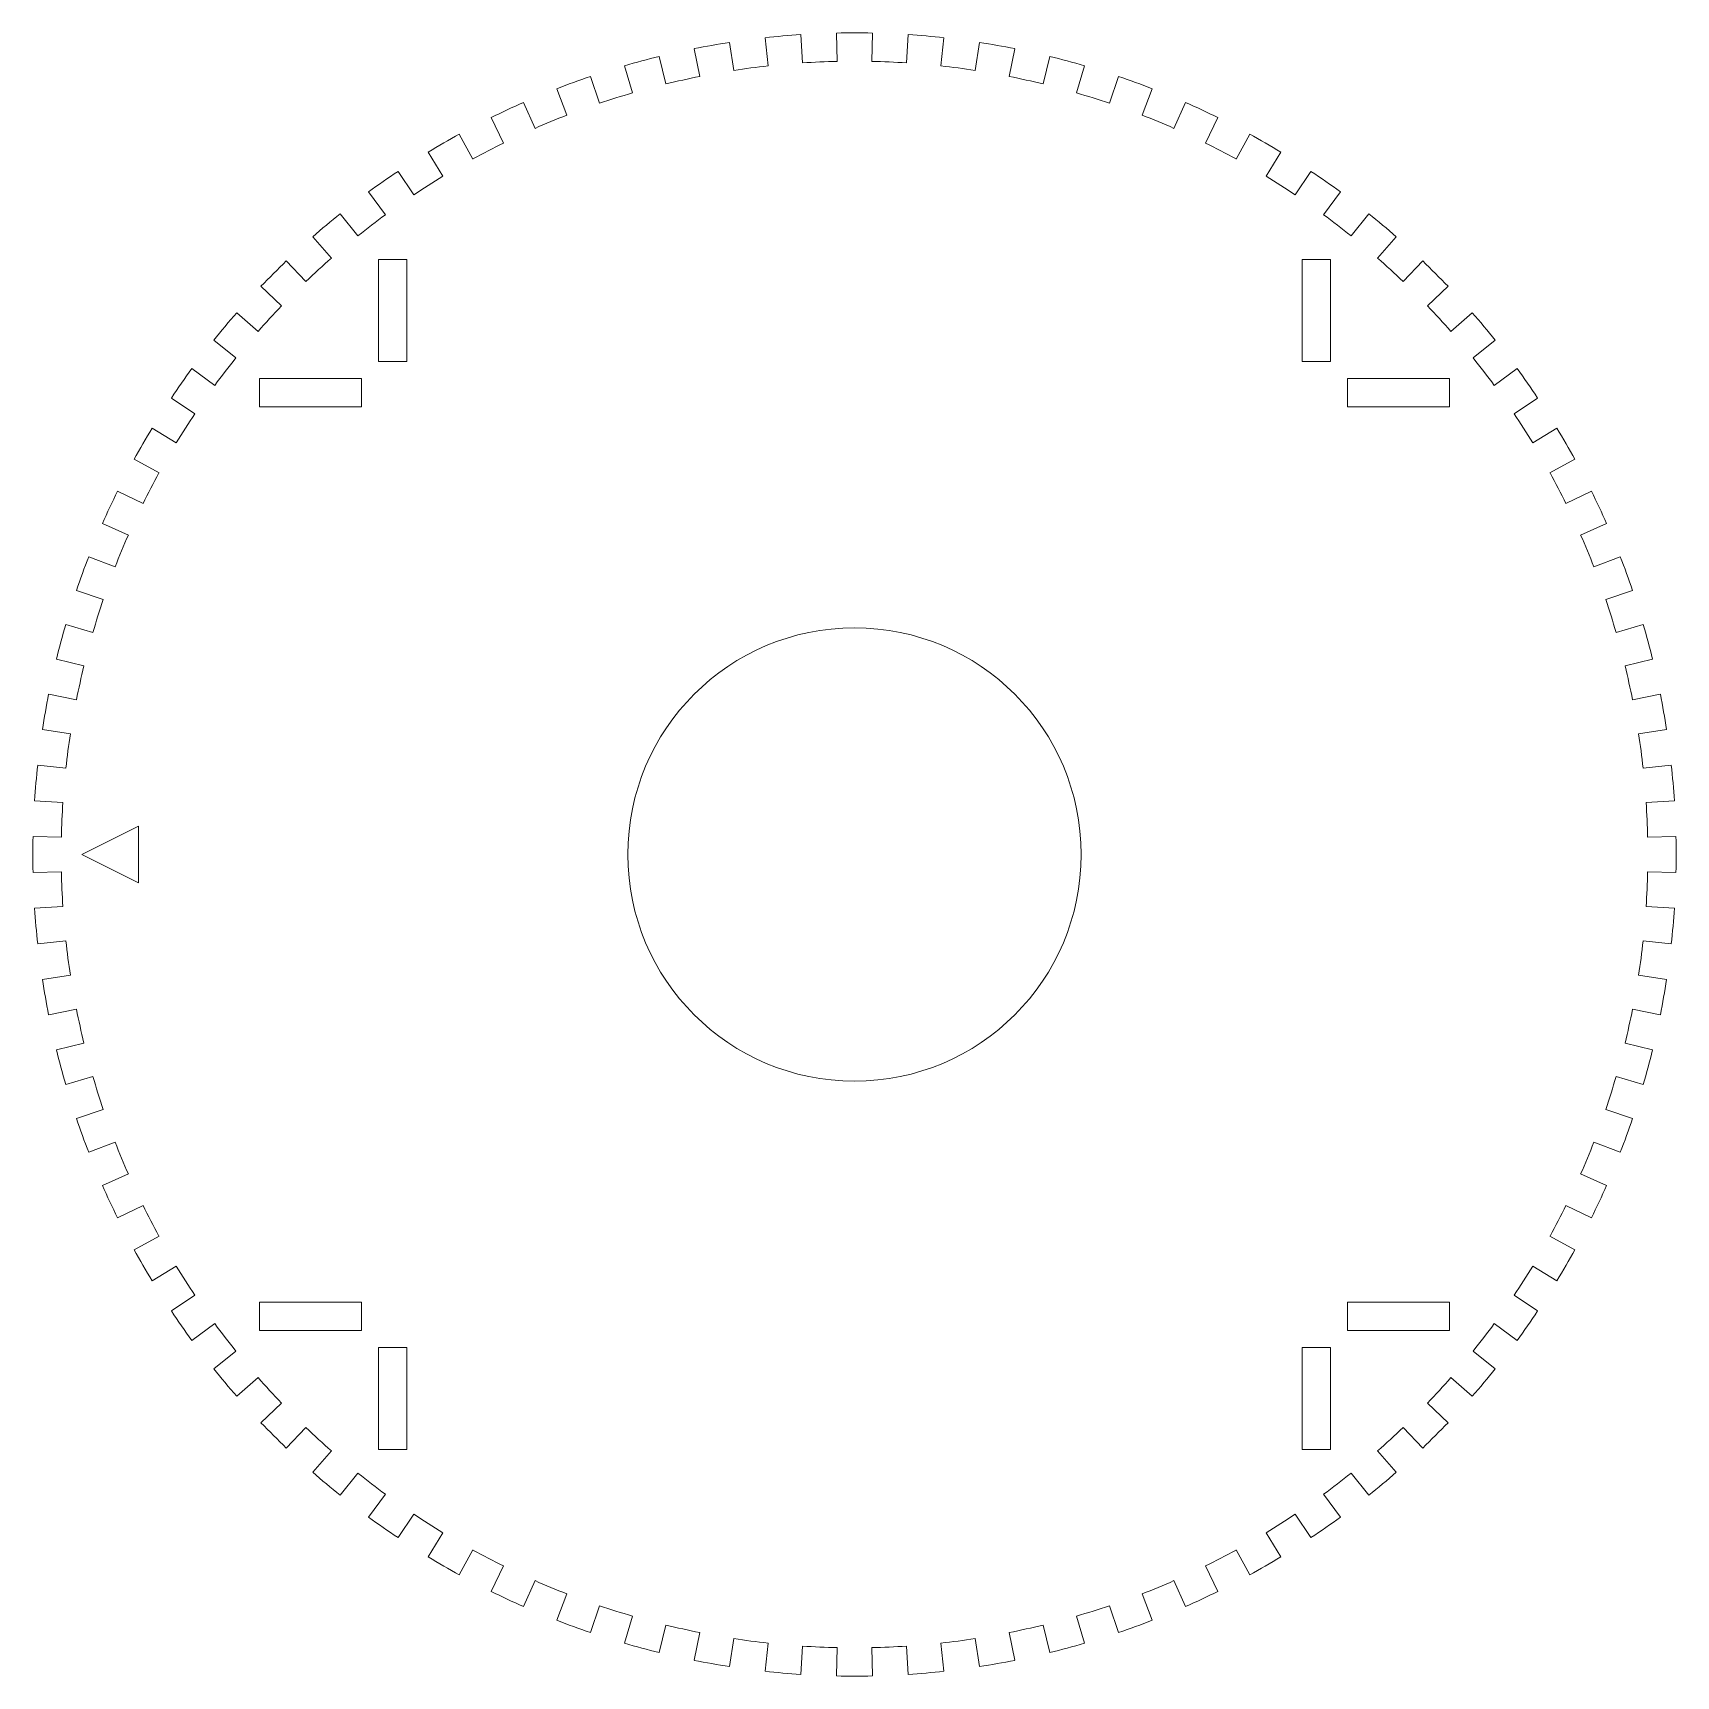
# Model space of a CAD drawing. Header units: millimetres. Extents: x -145 to 145, y -145 to 145.
import ezdxf

# ---------------------------------------------------------------- set-up
doc = ezdxf.new("R2010")
doc.units = ezdxf.units.MM

msp = doc.modelspace()

# ---------------------------------------------------------------- linework, layer by layer
at = {"color": 7, "linetype": 'Continuous', "lineweight": 15}
for p, q in [((-28.29, 142.21), (-27.31, 137.31)), ((-21.3, 138.37), (-22.06, 143.31)), ((-15.79, 144.14), (-15.24, 139.17)), ((-9.16, 139.7), (-9.48, 144.69)), ((-3.16, 144.97), (-3.05, 139.97)), ((3.05, 139.97), (3.16, 144.97)), ((9.48, 144.69), (9.16, 139.7)), ((15.24, 139.17), (15.79, 144.14)), ((22.06, 143.31), (21.3, 138.37)), ((27.31, 137.31), (28.29, 142.21)), ((-40.58, 139.21), (-39.18, 134.41)), ((-33.28, 135.99), (-34.46, 140.84)), ((34.46, 140.84), (33.28, 135.99)), ((39.18, 134.41), (40.58, 139.21)), ((-45, 132.57), (-46.61, 137.3)), ((46.61, 137.3), (45, 132.57)), ((-52.55, 135.14), (-50.74, 130.48)), ((50.74, 130.48), (52.55, 135.14)), ((-56.38, 128.14), (-58.4, 132.72)), ((58.4, 132.72), (56.38, 128.14)), ((-64.13, 130.05), (-61.92, 125.56)), ((61.92, 125.56), (64.13, 130.05)), ((-67.34, 122.74), (-69.74, 127.13)), ((69.74, 127.13), (67.34, 122.74)), ((-75.22, 123.96), (-72.63, 119.69)), ((72.63, 119.69), (75.22, 123.96)), ((-77.78, 116.41), (-80.56, 120.56)), ((80.56, 120.56), (77.78, 116.41)), ((-85.74, 116.93), (-82.78, 112.9)), ((82.78, 112.9), (85.74, 116.93)), ((-87.63, 109.18), (-90.76, 113.08)), ((90.76, 113.08), (87.63, 109.18)), ((-95.61, 109.02), (-92.31, 105.26)), ((92.31, 105.26), (95.61, 109.02)), ((-96.81, 101.13), (-100.27, 104.74)), ((-84, 105), (-79, 105)), ((-84, 87), (-84, 105)), ((-79, 87), (-79, 105)), ((79, 87), (79, 105)), ((84, 105), (79, 105)), ((84, 87), (84, 105)), ((100.27, 104.74), (96.81, 101.13)), ((-104.74, 100.27), (-101.13, 96.81)), ((101.13, 96.81), (104.74, 100.27)), ((-105.26, 92.31), (-109.02, 95.61)), ((109.02, 95.61), (105.26, 92.31)), ((-113.08, 90.76), (-109.18, 87.63)), ((109.18, 87.63), (113.08, 90.76)), ((-112.9, 82.78), (-116.93, 85.74)), ((-84, 87), (-79, 87)), ((84, 87), (79, 87)), ((116.93, 85.74), (112.9, 82.78)), ((-105, 84), (-105, 79)), ((-87, 84), (-105, 84)), ((-87, 84), (-87, 79)), ((87, 84), (105, 84)), ((87, 84), (87, 79)), ((105, 84), (105, 79)), ((-120.56, 80.56), (-116.41, 77.78)), ((-105, 79), (-87, 79)), ((105, 79), (87, 79)), ((116.41, 77.78), (120.56, 80.56)), ((-119.69, 72.63), (-123.96, 75.22)), ((123.96, 75.22), (119.69, 72.63)), ((-127.13, 69.74), (-122.74, 67.34)), ((122.74, 67.34), (127.13, 69.74)), ((-125.56, 61.92), (-130.05, 64.13)), ((130.05, 64.13), (125.56, 61.92)), ((-132.72, 58.4), (-128.14, 56.38)), ((128.14, 56.38), (132.72, 58.4)), ((-130.48, 50.74), (-135.14, 52.55)), ((135.14, 52.55), (130.48, 50.74)), ((-137.3, 46.61), (-132.57, 45)), ((132.57, 45), (137.3, 46.61)), ((-134.41, 39.18), (-139.21, 40.58)), ((139.21, 40.58), (134.41, 39.18)), ((-140.84, 34.46), (-135.99, 33.28)), ((135.99, 33.28), (140.84, 34.46)), ((-137.31, 27.31), (-142.21, 28.29)), ((142.21, 28.29), (137.31, 27.31)), ((-143.31, 22.06), (-138.37, 21.3)), ((138.37, 21.3), (143.31, 22.06)), ((-139.17, 15.24), (-144.14, 15.79)), ((144.14, 15.79), (139.17, 15.24)), ((-144.69, 9.48), (-139.7, 9.16)), ((139.7, 9.16), (144.69, 9.48)), ((-139.97, 3.05), (-144.97, 3.16)), ((-126.35, 5), (-136.35, 0)), ((-126.35, -5), (-126.35, 5)), ((144.97, 3.16), (139.97, 3.05)), ((-136.35, 0), (-126.35, -5)), ((-144.97, -3.16), (-139.97, -3.05)), ((139.97, -3.05), (144.97, -3.16)), ((-139.7, -9.16), (-144.69, -9.48)), ((144.69, -9.48), (139.7, -9.16)), ((-144.14, -15.79), (-139.17, -15.24)), ((139.17, -15.24), (144.14, -15.79)), ((-138.37, -21.3), (-143.31, -22.06)), ((143.31, -22.06), (138.37, -21.3)), ((-142.21, -28.29), (-137.31, -27.31)), ((137.31, -27.31), (142.21, -28.29)), ((-135.99, -33.28), (-140.84, -34.46)), ((140.84, -34.46), (135.99, -33.28)), ((-139.21, -40.58), (-134.41, -39.18)), ((134.41, -39.18), (139.21, -40.58)), ((-132.57, -45), (-137.3, -46.61)), ((137.3, -46.61), (132.57, -45)), ((-135.14, -52.55), (-130.48, -50.74)), ((130.48, -50.74), (135.14, -52.55)), ((-128.14, -56.38), (-132.72, -58.4)), ((132.72, -58.4), (128.14, -56.38)), ((-130.05, -64.13), (-125.56, -61.92)), ((125.56, -61.92), (130.05, -64.13)), ((-122.74, -67.34), (-127.13, -69.74)), ((127.13, -69.74), (122.74, -67.34)), ((-123.96, -75.22), (-119.69, -72.63)), ((119.69, -72.63), (123.96, -75.22)), ((-116.41, -77.78), (-120.56, -80.56)), ((120.56, -80.56), (116.41, -77.78)), ((-105, -84), (-105, -79)), ((-105, -79), (-87, -79)), ((-87, -84), (-87, -79)), ((87, -84), (87, -79)), ((105, -79), (87, -79)), ((105, -84), (105, -79)), ((-116.93, -85.74), (-112.9, -82.78)), ((-87, -84), (-105, -84)), ((87, -84), (105, -84)), ((112.9, -82.78), (116.93, -85.74)), ((-84, -87), (-84, -105)), ((-84, -87), (-79, -87)), ((-79, -87), (-79, -105)), ((79, -87), (79, -105)), ((84, -87), (79, -87)), ((84, -87), (84, -105)), ((-109.18, -87.63), (-113.08, -90.76)), ((113.08, -90.76), (109.18, -87.63)), ((-109.02, -95.61), (-105.26, -92.31)), ((105.26, -92.31), (109.02, -95.61)), ((-101.13, -96.81), (-104.74, -100.27)), ((104.74, -100.27), (101.13, -96.81)), ((-100.27, -104.74), (-96.81, -101.13)), ((96.81, -101.13), (100.27, -104.74)), ((-92.31, -105.26), (-95.61, -109.02)), ((-84, -105), (-79, -105)), ((84, -105), (79, -105)), ((95.61, -109.02), (92.31, -105.26)), ((-90.76, -113.08), (-87.63, -109.18)), ((87.63, -109.18), (90.76, -113.08)), ((-82.78, -112.9), (-85.74, -116.93)), ((85.74, -116.93), (82.78, -112.9)), ((-80.56, -120.56), (-77.78, -116.41)), ((77.78, -116.41), (80.56, -120.56)), ((-72.63, -119.69), (-75.22, -123.96)), ((75.22, -123.96), (72.63, -119.69)), ((-69.74, -127.13), (-67.34, -122.74)), ((67.34, -122.74), (69.74, -127.13)), ((-61.92, -125.56), (-64.13, -130.05)), ((64.13, -130.05), (61.92, -125.56)), ((-58.4, -132.72), (-56.38, -128.14)), ((-50.74, -130.48), (-52.55, -135.14)), ((52.55, -135.14), (50.74, -130.48)), ((56.38, -128.14), (58.4, -132.72)), ((-46.61, -137.3), (-45, -132.57)), ((45, -132.57), (46.61, -137.3)), ((-39.18, -134.41), (-40.58, -139.21)), ((-34.46, -140.84), (-33.28, -135.99)), ((33.28, -135.99), (34.46, -140.84)), ((40.58, -139.21), (39.18, -134.41)), ((-27.31, -137.31), (-28.29, -142.21)), ((-22.06, -143.31), (-21.3, -138.37)), ((-15.24, -139.17), (-15.79, -144.14)), ((15.79, -144.14), (15.24, -139.17)), ((21.3, -138.37), (22.06, -143.31)), ((28.29, -142.21), (27.31, -137.31)), ((-9.48, -144.69), (-9.16, -139.7)), ((-3.05, -139.97), (-3.16, -144.97)), ((3.16, -144.97), (3.05, -139.97)), ((9.16, -139.7), (9.48, -144.69))]:
    msp.add_line(p, q, dxfattribs=at)
msp.add_circle((0, 0), 40, dxfattribs=at)
for radius, start, end in [(145, 98.75, 101.25), (145, 93.75, 96.25), (145, 88.75, 91.25), (145, 83.75, 86.25), (145, 78.75, 81.25), (145, 103.75, 106.25), (140, 91.25, 93.75), (140, 86.25, 88.75), (145, 73.75, 76.25), (145, 108.75, 111.25), (140, 101.25, 103.75), (140, 96.25, 98.75), (140, 81.25, 83.75), (140, 76.25, 78.75), (145, 68.75, 71.25), (140, 106.25, 108.75), (140, 71.25, 73.75), (145, 113.75, 116.25), (145, 63.75, 66.25), (140, 111.25, 113.75), (140, 66.25, 68.75), (145, 118.75, 121.25), (140, 116.25, 118.75), (140, 61.25, 63.75), (145, 58.75, 61.25), (145, 123.75, 126.25), (140, 121.25, 123.75), (140, 56.25, 58.75), (145, 53.75, 56.25), (145, 128.75, 131.25), (140, 126.25, 128.75), (140, 51.25, 53.75), (145, 48.75, 51.25), (145, 133.75, 136.25), (140, 131.25, 133.75), (140, 46.25, 48.75), (145, 43.75, 46.25), (140, 136.25, 138.75), (140, 41.25, 43.75), (145, 138.75, 141.25), (145, 38.75, 41.25), (140, 141.25, 143.75), (140, 36.25, 38.75), (145, 143.75, 146.25), (145, 33.75, 36.25), (140, 146.25, 148.75), (140, 31.25, 33.75), (145, 148.75, 151.25), (145, 28.75, 31.25), (140, 151.25, 153.75), (140, 26.25, 28.75), (145, 153.75, 156.25), (145, 23.75, 26.25), (140, 156.25, 158.75), (140, 21.25, 23.75), (145, 158.75, 161.25), (145, 18.75, 21.25), (140, 161.25, 163.75), (140, 16.25, 18.75), (145, 163.75, 166.25), (145, 13.75, 16.25), (140, 166.25, 168.75), (140, 11.25, 13.75), (145, 168.75, 171.25), (145, 8.75, 11.25), (140, 171.25, 173.75), (140, 6.25, 8.75), (145, 173.75, 176.25), (145, 3.75, 6.25), (140, 176.25, 178.75), (140, 1.25, 3.75), (145, 178.75, 181.25), (145, 358.75, 1.25), (140, 181.25, 183.75), (140, 356.25, 358.75), (145, 183.75, 186.25), (145, 353.75, 356.25), (140, 186.25, 188.75), (140, 351.25, 353.75), (145, 188.75, 191.25), (145, 348.75, 351.25), (140, 191.25, 193.75), (140, 346.25, 348.75), (145, 193.75, 196.25), (145, 343.75, 346.25), (140, 196.25, 198.75), (140, 341.25, 343.75), (145, 198.75, 201.25), (145, 338.75, 341.25), (140, 201.25, 203.75), (140, 336.25, 338.75), (145, 203.75, 206.25), (145, 333.75, 336.25), (140, 206.25, 208.75), (140, 331.25, 333.75), (145, 208.75, 211.25), (145, 328.75, 331.25), (140, 211.25, 213.75), (140, 326.25, 328.75), (145, 213.75, 216.25), (145, 323.75, 326.25), (140, 216.25, 218.75), (140, 321.25, 323.75), (145, 218.75, 221.25), (140, 221.25, 223.75), (140, 316.25, 318.75), (145, 318.75, 321.25), (145, 223.75, 226.25), (140, 226.25, 228.75), (140, 311.25, 313.75), (145, 313.75, 316.25), (145, 228.75, 231.25), (140, 231.25, 233.75), (140, 306.25, 308.75), (145, 308.75, 311.25), (145, 233.75, 236.25), (140, 236.25, 238.75), (140, 301.25, 303.75), (145, 303.75, 306.25), (145, 238.75, 241.25), (140, 241.25, 243.75), (140, 296.25, 298.75), (145, 298.75, 301.25), (145, 243.75, 246.25), (140, 246.25, 248.75), (140, 291.25, 293.75), (145, 293.75, 296.25), (140, 251.25, 253.75), (140, 286.25, 288.75), (145, 248.75, 251.25), (140, 256.25, 258.75), (140, 281.25, 283.75), (145, 288.75, 291.25), (140, 261.25, 263.75), (140, 276.25, 278.75), (145, 253.75, 256.25), (140, 266.25, 268.75), (140, 271.25, 273.75), (145, 283.75, 286.25), (145, 258.75, 261.25), (145, 263.75, 266.25), (145, 268.75, 271.25), (145, 273.75, 276.25), (145, 278.75, 281.25)]:
    msp.add_arc((0, 0), radius, start, end, dxfattribs=at)

doc.saveas('drawing.dxf')
